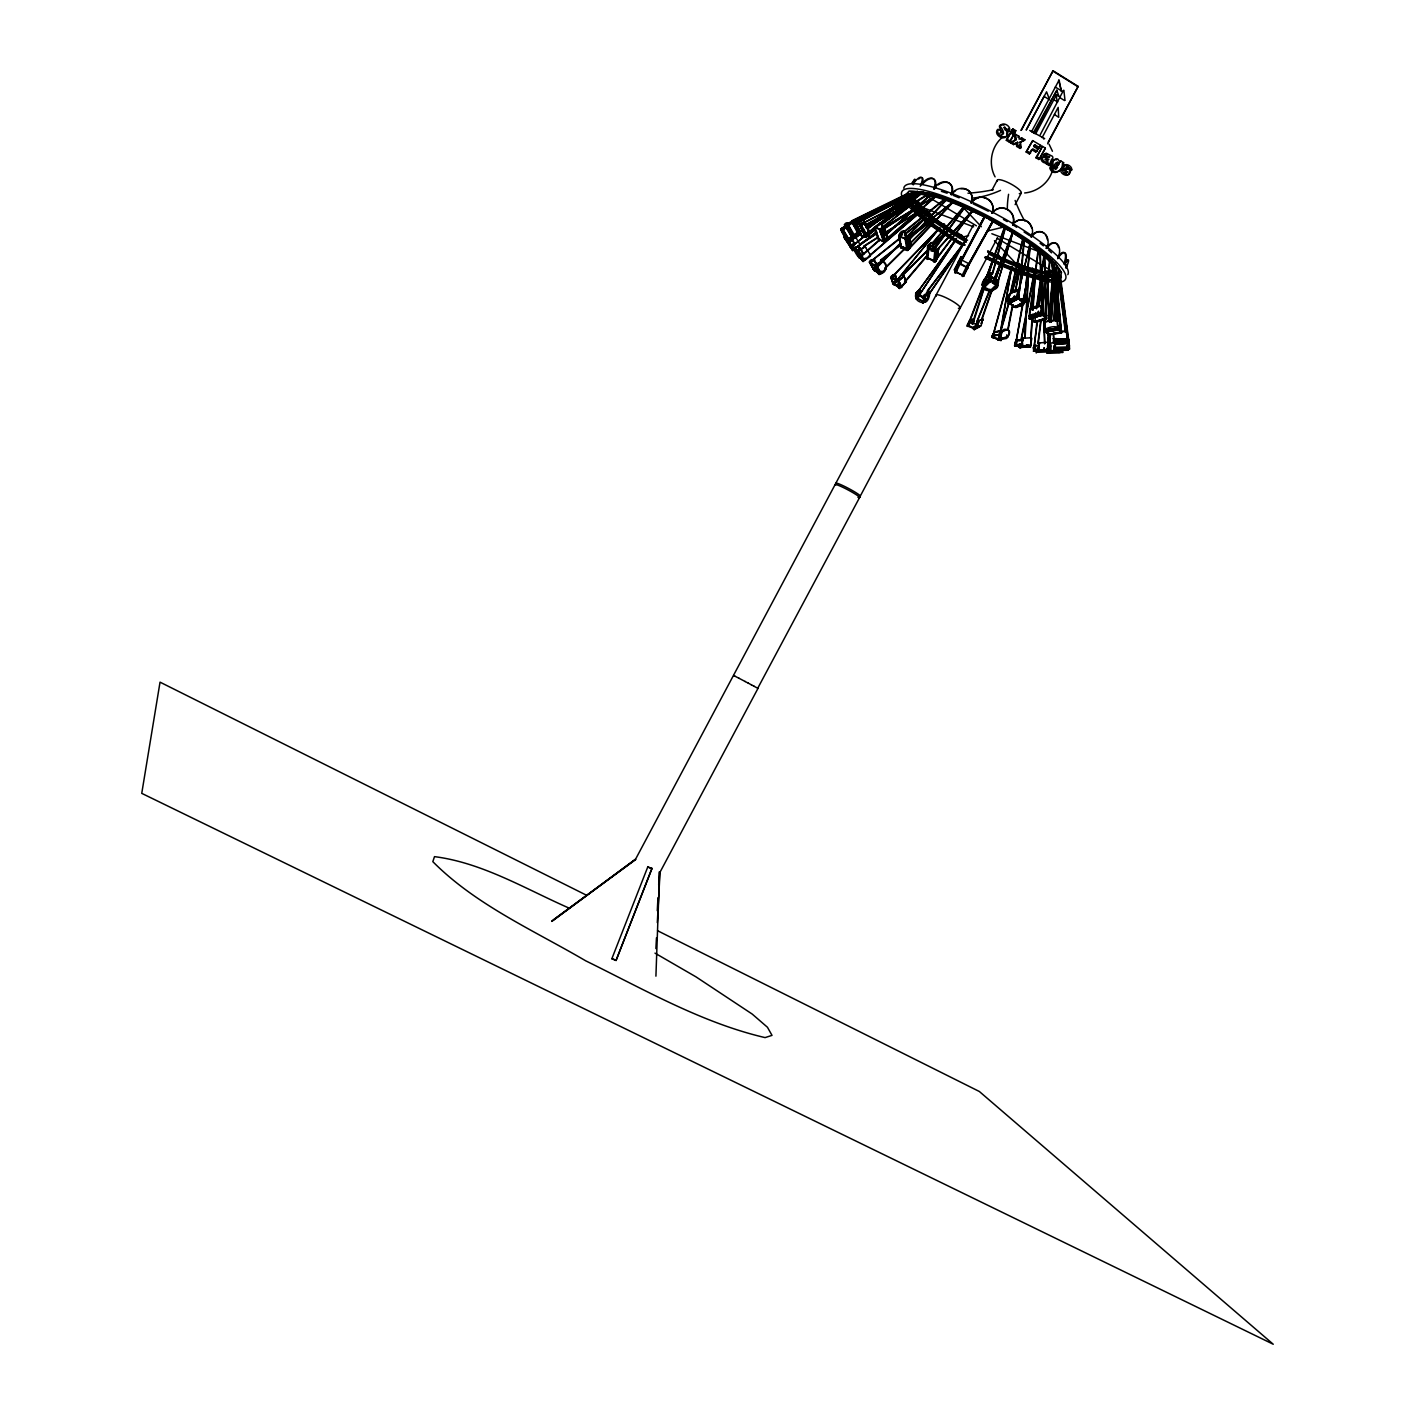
<?xml version="1.0" encoding="UTF-8"?>
<svg xmlns="http://www.w3.org/2000/svg" width="1415" height="1415" viewBox="0 0 1415 1415"><rect width="100%" height="100%" fill="white"/><g stroke="black" fill="none" stroke-linecap="round" stroke-linejoin="round"><path stroke-width="1.5" d="M1066.627 350.159L1066.91 346.392L1068.237 346.357L1068.325 350.195L1054.228 350.655L1054.387 345.738L1055.395 349.257M881.58 224.313L921.519 193.289L860.232 224.667L923.358 191.856M935.846 251.569L973.821 209.579M1045.207 331.446L1048.391 334.718L1047.171 352.14C1054.458 354.705 1048.763 334.647 1050.089 347.754M1062.771 350.425L1062.435 351.751M1069.404 345.897L1069.545 349.01L1054.635 349.328M1018.146 297.822C1023.876 280.559 1003.04 294.886 1008.789 302.863M1014.201 292.18L1018.535 290.11L1017.686 296.266L1007.657 300.864L1017.014 295.806L1017.792 289.597M1069.156 171.94C1070.394 178.308 1059.464 174.505 1060.861 169.694L1062.046 168.88L1067.299 172.276L1064.451 168.597A2.635 2.459 60.3 0 1 1063.832 166.475C1065.283 162.212 1072.393 166.174 1071.739 169.853L1068.042 167.023L1066.026 167.589L1070.536 170.667L1070.43 169.057M1046.375 163.91L1047.701 161.964L1046.375 163.91L1049.134 165.537L1050.301 164.706L1052.831 158.232A2.529 2.352 59.6 0 0 1052.318 156.234L1046.127 153.138L1043.35 155.049L1045.986 156.977C1051.628 154.394 1049.329 159.612 1043.775 156.375C1039.972 158.462 1044.588 163.167 1047.701 161.964M1067.335 340.237L1068.785 339.83L1068.75 348.161M936.783 253.161L935.633 261.457L936.836 252.171L928.258 247.802M1055.785 340.661L1054.44 341.298L1055.785 340.661L1055.944 341.705M655.923 976.173L659.602 871.64M1055.484 348.603L1055.537 347.17M1033.41 347.471L1033.834 351.238L1033.41 347.471C1036.275 348.373 1033.905 342.465 1034.347 347.453M1038.274 351.645L1033.781 350.849L1045.207 349.876M1034.383 351.115L1034.984 345.278L1034.949 351.221M1038.221 348.302C1033.375 362.293 1038.681 338.928 1038.079 351.981M1037.761 348.267L1037.531 351.663L1048.444 351.521M1048.144 349.965L1038.451 350.089L1039.636 342.642M1038.911 350.177L1039.035 343.155M1044.5 348.108L1044.429 349.876L1044.129 348.108M1049.859 347.489C1052.176 345.897 1048.197 341.21 1049.753 342.324M854.006 249.022L860.002 244.742M908.465 193.59L852.255 221.041L859.17 231.476M901.16 233.369L901.815 235.031L898.914 236.482L907.581 239.701L908.306 249.765M1053.821 320.48L1056.174 267.665M1054.263 320.515L1056.616 267.7M1054.847 341.227L1054.865 349.947L1054.635 345.596M1055.802 319.507L1057.695 276.067M1056.156 321.329L1058.084 277.322L1065.354 332.012M953.321 202.115L905.989 238.817L952.437 202.221M1062.63 350.425L1050.178 350.602L1050.355 343.81M1055.555 321.099L1057.73 273.519M1055.997 321.134L1058.155 273.555M1055.997 319.613L1058.279 271.167M935.669 196.314L880.289 229.655L935.209 196.066M905.918 238.18C908.006 231.317 902.275 227.673 898.985 234.872L900.736 247.2C915.876 257.583 902.752 240.055 907.793 237.207M1049.788 343.845L1050.425 335.196M657.268 910.694L657.975 897.729M658.683 884.764L659.39 871.817M655.888 948.598L656.472 937.791M657.303 922.651L660.009 872.878M1024.672 337.955L1028.21 274.386L1023.31 300.334L1023.346 301.678L1023.735 299.467L1025.291 299.379L1024.725 302.509L1013.901 307.32L1024.531 301.784L1024.177 303.464L1015.917 307.639L1008.4 303.005M1025.097 338.026L1028.617 272.741M1019.525 347.524L1030.544 346.87L1031.659 338.114L1030.527 337.707M1045.667 332.136L1045.225 328.156L1044.412 331.853L1044.748 322.532M1044.659 323.027L1045.066 330.632L1048.32 334.241M1055.519 348.302L1068.803 347.719L1067.777 348.851M1041.157 314.731L1029.696 318.145L1035.639 322.39L1045.968 319.348L1046.322 315.12L1046.587 318.853L1033.817 322.036L1046.251 318.233L1044.748 255.284M1040.414 312.467C1010.735 318.746 1049.488 318.092 1040.149 305.658M1041.033 306.737L1041.369 314.484M1040.927 312.874C1044.995 302.881 1035.709 305.41 1030.315 308.647M1042.112 311.335L1042.554 315.209C1044.854 312.308 1039.99 310.911 1042.59 311.707M1045.508 313.44L1045.048 317.844L1044.924 313.617L1046.799 315.492M1046.11 318.481L1044.818 318.499L1044.977 315.899L1046.322 315.12M1029.006 318.64L1045.261 314.501L1029.006 318.64L1029.908 308.965L1040.273 305.852M931.53 242.655L927.497 246.688L927.285 256.805M931.919 242.708L928.311 247.059L927.833 251.711M1029.642 319.153L1029.979 315.05L1029.837 316.359M1030.421 318.729L1029.979 315.05M1034.595 322.036L1029.749 317.367L1041.139 313.882L1046.056 318.658M1035.179 320.851L1036.523 321.913M1035.656 321.223L1035.585 322.213L1034.754 321.329M924.72 301.59C929.903 300.104 930.752 282.416 924.667 296.566L925.445 302.014C930.663 300.599 931.441 282.699 925.375 296.991L925.445 302.014M931.707 248.881C938.499 237.49 924.879 244.194 928.435 248.279M847.196 226.931L841.5 230.344L848.558 241.452L851.547 239.683L852.007 240.585L848.823 242.531C847.284 239.878 835.894 226.683 844.49 228.735M851.317 237.72L851.918 238.481L848.717 240.674L841.182 228.788L844.384 226.595L844.95 227.691M1049.205 321.683L1052.353 276.774M1048.48 334.771L1047.542 352.176L1058.155 352.034M1049.594 322.178L1052.459 279.356L1053.255 287.899M844.242 227.284L841.607 228.912L841.306 230.68L847.178 227.09M1030.633 338.468L1032.278 314.572M1032.579 310.239L1035.356 273.272L1033.003 310.256M1031.057 338.503L1032.702 314.608M1062.046 168.88C1063.974 179.387 1076.019 173.196 1067.228 166.775M842.013 230.309L842.456 228.452L849.46 241.258M1030.792 343.067L1031.199 338.132M1021.878 346.074L1023.116 338.256L1021.294 345.897L1031.146 345.348L1031.429 338.114M1044.889 323.487L1045.19 319.224M1045.508 314.944L1049.541 259.423M1045.95 315.014L1049.983 259.476M1049.382 343.792L1050.001 335.143M1050.938 322.16L1054.653 274.616L1051.363 322.213M842.827 229.265L844.614 228.522L840.828 229.938M844.543 228.257L844.384 226.595M1038.663 350.301C1038.893 353.396 1028.457 348.904 1037.867 350.283M1049.134 320.993L1054.069 263.809M1049.576 321.205L1054.051 264.623M848.735 238.215L848.346 241.788L849.283 241.24M848.965 238.764C862.354 229.106 840.988 245.909 850.274 237.437M1005.34 337.937L1006.472 337.531L999.379 338.999C980.577 336.452 1002.563 334.099 999.167 334.877L1000.281 330.456M999.804 335.125L999.308 333.268M848.823 242.531L840.846 229.725M850.503 237.808L851.901 238.64L850.663 237.915M1067.246 342.801L1068.856 343.155L1054.582 344.358L1068.944 343.491L1068.077 337.371C1066.22 337.124 1070.111 339.087 1068.396 341.351L1053.202 342.518M851.529 239.843L848.841 242.319M1019.242 290.942L1024.053 238.481M1019.702 290.959L1024.495 238.498M856.199 235.934L855.88 237.384L850.026 240.957L856.234 236.093M928.93 248.881L930.433 247.041L929.814 245.538L927.798 248.368L937.013 252.878M1049.134 165.537L1051.663 159.064M1038.274 343.332L1041.192 319.878M928.877 248.368L927.709 259.405L926.701 258.945L927.869 247.908L928.877 248.368L930.504 246.387M927.798 248.562L930.009 245.732M930.433 247.041L930.557 245.874M847.603 224.331L850.026 224.49L849.318 222.863M855.739 234.218L857.03 234.996L856.27 234.076M1030.58 244.424L1024.195 302.049L1030.208 243.645M938.216 249.783L936.394 249.447L934.767 251.428L933.635 261.828L934.643 262.288L936.588 259.918L937.137 256.893M934.643 262.288L935.704 251.817L938.039 248.598L938.729 249.429L937.155 251.357L934.661 252.418L935.793 252.737L934.873 261.174L933.741 260.855M936.394 249.447L936.288 250.437L936.995 249.181M938.039 249.305L937.349 257.565L937.721 249.518M937.579 257.282L938.446 249.5M1006.047 337.778C1008.807 337.654 1010.275 330.756 1007.922 329.801L1001.838 331.198L999.892 338.344L1007.675 337.141C1015.209 325.238 997.805 329.253 1000.582 338.627M1037.337 322.107L1033.711 350.513L1036.859 322.549M1037.584 316.093L1038.079 311.795M1038.805 305.357L1042.377 277.446M1038.079 315.545L1038.575 311.159M1039.07 306.79L1042.307 278.348L1043.509 315.386M1016.253 345.985L1014.59 345.826L1015.015 342.253L1016.324 342.377M1015.316 346.056L1015.015 342.253M1015.793 342.2L1016.041 340.113L1017.031 340.237L1016.182 344.871L1016.483 342.359L1015.545 342.43M1020.25 340.449L1016.041 340.113M1019.95 343.969L1021.099 344.093L1020.675 347.648L1019.331 347.471L1020.569 343.916L1019.684 344.499M1020.056 347.701L1020.48 344.128M1020.799 347.471L1030.155 345.914L1028.581 346.746M1042.112 277.252L1042.271 276.013M1037.885 343.279L1040.768 319.825M1042.077 309.16L1046.676 275.076L1042.236 311.353M900.877 233.563L901.956 234.572M916.761 297.504L919.927 294.09L916.142 298.335L918.795 295.912L917.097 299.361L916.195 298.83L916.177 293.489L918.105 290.694L918.671 291.685M1030.049 310.663L1038.168 249.518M1030.491 310.769L1038.61 249.606M866.652 236.075L860.515 224.525M1049.187 352.6L1048.869 348.886L1049.612 349.505M1035.639 312.91L1035.002 321.842M1036.275 308.558L1044.093 254.205M1036.7 308.735L1044.465 254.753M923.464 302.704C913.064 301.996 913.966 291.366 919.909 290.093L917.062 294.515L916.177 293.984L956.558 238.728M916.036 292.923L923.854 297.026L923.907 302.032L916.372 297.451L915.576 293.577M963.81 276.084L967.825 267.806L959.175 262.836M1030.81 345.419L1029.925 346.25M1006.26 129.119C1001.997 122.875 1006.949 131.171 1007.975 134.23A3.98 3.714 57.5 0 1 1006.118 136.671C1002.156 138.139 996.072 133.859 998.053 129.384L1001.272 131.029C1004.455 138.281 1004.279 129.862 1000.228 126.731C1001.395 120.664 1011.69 125.794 1009.443 130.764L1008.329 131.63L1005.145 130.003L1006.26 129.119L1009.443 130.764M860.232 244.848L855.615 237.101M1000.069 333.126L1011.813 266.657L1000.476 333.215M1022.957 302.456L1024.23 297.557L1023.788 303.022L1022.992 302.262L1014.891 307.391M1024.23 297.557L1023.894 299.396L1025.291 299.379M1024.725 302.509L1023.752 297.804M1015.227 306.047L1015.05 306.967L1010.31 303.889M1015.846 306.454L1014.767 307.037M1017.827 298.211L1019.012 294.744L1019.278 298.441L1007.834 303.606L1018.446 297.875L1019.012 294.744M1018.694 298.6L1018.375 295.081M1007.657 300.864L1009.302 294.143L1018.004 289.898M1008.329 301.324L1009.779 293.754M1008.471 303.27L1009.037 300.139L1009.16 301.554M1009.09 302.934L1013.299 305.498M1021.489 339.229L1034.506 272.812M1064.77 172.895L1066.291 172.86L1065.106 171.144M1022.55 304.137L1015.422 345.313L1022.921 304.508M1024.672 298.972L1023.416 299.839L1028.351 273.944M1044.995 323.204L1044.907 322.231M1007.586 330.332L1012.539 304.667M1013.352 300.387L1014.184 296.106M1015.015 291.826L1019.932 268.355L1015.846 289.774M1008.011 330.403L1012.945 304.738M1013.777 300.475L1014.608 296.195M1028.21 273.714L1028.581 272.653M1021.135 339.158L1034.153 272.724M1012.698 231.759L993.188 282.912M1055.502 349.523L1055.944 347.577L1054.14 346.817L1054.228 350.655M936.447 196.031L884.375 241.417L881.687 230.999M885.118 240.638L881.58 230.008L875.089 227.727M877.141 226.099L851.211 247.218L844.773 237.419M868.881 230.999L867.837 231.936M854.112 236.323L848.346 225.586M881.333 223.57L879.847 223.358L874.116 227.567L879.369 240.886L874.647 227.727L880.006 223.535M858.781 232.732L851.476 237.154L854.289 235.031L848.239 224.667L845.639 224.932L848.522 229.938M1013.494 230.893L997.062 284.645L1013.069 230.733M996.938 285.512L995.965 284.928L996.868 285.671L997.504 280.913L998.548 281.001L997.274 282.275M1048.214 352.618L1047.33 351.734L1048.71 349.876L1046.782 349.098L1046.835 352.83L1060.1 352.653M1060.012 329.2L1061.285 328.988L1060.012 329.2L1060.047 331.694L1060.206 327.077L1061.621 332.826L1048.055 335.09L1047.737 331.252M993.631 337.495L992.074 337.301L992.835 333.887L994.055 334.011M993.436 333.763C997.734 325.043 990.164 344.995 994.232 331.676M992.87 336.381L992.074 337.301M992.923 337.637L994.179 333.993L993.56 334.789M993.631 336.399L994.497 332.012M994.285 336.222L998.265 334.647M997.717 339.724L999.185 336.31L999.043 339.971L997.717 339.724L998.707 339.317M998.229 339.423L999.185 336.31M994.232 332.348L1000.37 330.915M999.804 336.558L998.565 340.06L1006.613 338.38L1006.843 334.789M999.662 335.726L999.927 330.526M1008.241 329.89C998.778 326.352 1003.43 337.92 998.937 339.264M1005.711 338.38L1004.862 338.043L1006.613 338.38M1009.656 296.089L1022.797 238.445M1010.593 294.09L1023.24 238.569M1068.307 342.518L1067.741 342.731M993.118 220.422L966.852 267.877M1061.073 331.764L1060.012 331.658L1061.232 332.136L1054.44 264.711M898.101 283.937L899.551 288.076L892.653 283.283L891.362 277.747M982.116 285.105L988.926 278.384C996.178 264.41 980.843 280.842 982.116 285.105L989.704 278.861C995.293 268.196 987.245 275.058 984.327 280.117C974.21 299.343 1014.184 287.846 989.846 279.763L982.806 287.157L991.508 291.773L997.663 285.635L989.616 280.435M1016.66 298.388L1017.739 293.666M1018.729 289.916L1030.262 243.203M1017.102 298.512L1030.12 243.345M968.302 326.211L969.611 320.692L967.152 326.14L968.621 326.14L967.329 324.548L971.362 322.496L976.474 324.53M1034.843 350.106L1034.489 348.249M934.448 261.351L935.916 261.067M993.631 219.466L966.763 267.435L994.038 219.679M972.883 210.304L935.757 259.458M973.662 320.798L972.777 323.115L974.334 318.906L973.432 318.729L971.769 323.752M1011.389 267.86L992.587 336.717C1017.562 346.781 977.995 334.028 998.176 335.037M1012.096 266.745L992.782 336.788M1008.329 131.63L1008.276 128.5M1000.617 331.871L1010.292 298.901M992.127 273.926L1005.304 226.789M992.569 274.086L1005.729 226.931M990.129 276.438L997.363 279.887M990.358 275.801L997.097 280.276M1000.299 331.8L1008.683 302.916M1011.69 292.587L1018.871 267.824M1012.096 292.71L1019.012 267.913M893.714 275.271C894.492 277.322 892.246 272.759 890.619 277.747M935.545 251.446L973.502 209.243M1015.652 344.694L1017.031 340.237M895.111 274.651L896.898 279.763L894.015 284.822L890.831 277.464L894.368 279.728M895.943 282.664L895.89 281.444M991.455 273.785L990.341 272.989M972.459 323.115L984.663 285.565L983.867 284.521L982.877 287.387L983.85 287.97M987.299 277.375L993.666 258.662L987.705 277.499M984.327 287.899L973.149 322.974M901.815 235.031L901.744 234.006M981.09 323.611L982.594 319.083M983.177 320.161C981.922 317.614 973.662 323.84 975.678 327.979L981.161 325.839L982.452 319.825M990.182 291.278L991.243 290.623M997.487 281.514L998.548 282.133L997.557 284.999L990.27 292.144L989.297 291.561L996.585 284.433L997.84 280.577M997.009 284.822L997.504 280.913M991.066 273.555L989.28 278.755L990.129 280.329M989.686 280.683L991.137 277.358L991.101 280.807L983.39 288.412L982.417 287.829L990.129 280.223L991.137 277.358M990.712 281.09L991.933 278.401M989.987 290.889L991.013 291.295M990.164 291.508L990.535 290.199M982.894 285.565L984.062 282.204M983.319 286.944L984.345 287.351M981.639 319.189L991.703 290.128M993.861 283.884L1001.944 261.032L994.267 284.026M982.028 319.33L992.11 290.27M866.581 236.393L862.46 235.881C870.49 242.46 863.38 221.66 855.934 224.631L858.94 221.96L855.562 223.835L862.018 237.242L865.06 235.704M967.152 326.14L969.611 320.692M968.072 326.582L968.302 322.921M971.203 322.532L971.91 323.345M972.989 320.498L973.432 318.729M972.246 323.504L974.086 319.029M974.121 321.258L972.689 324.177L974.051 320.604M978.473 326.352L979.64 326.812L974.263 329.642L973.343 329.2L974.298 326.511L975.731 326.246L974.581 329.465M973.732 328.846L974.298 326.511M974.263 329.642L975.731 326.246M974.97 329.111L967.63 325.892M976.421 328.333L979.198 321.346M979.092 326.953L978.101 326.706L979.781 326.087L975.041 328.581L968.019 325.291M981.532 323.593L982.859 319.083M985.901 278.755L1004.508 227.09M986.326 278.914L1004.933 227.267M1054.794 164.688C1055.519 160.373 1060.153 164.688 1056.634 166.422M967.842 268.461L966.657 267.594L967.86 265.436M1068.413 343.173L1067.317 340.856M959.458 262.323L961.935 257.017M993.631 283.071L1013.105 231.919M968.072 325.733L983.089 286.661M986.237 278.437L993.029 259.759L967.683 325.592L975.43 328.811L978.95 321.064M647.893 866.634L611.846 958.733L616.056 960.484L651.997 868.368L647.681 866.953L651.784 868.686M616.056 960.484L651.997 868.368M977.022 321.771L989.51 291.384M993.065 259.635L993.525 258.521M976.774 321.7L989.934 289.191M992.393 283.088L1001.449 260.731L992.799 283.248M1052.371 170.826C1048.78 183.03 1037.16 191.803 1024.655 192.971M877.229 225.763L877.406 226.878M908.359 249.677L953.374 201.832M968.674 323.292L968.019 324.919M980.79 325.68L979.268 326.281M868.103 231.724L868.757 230.132L863.327 219.997M870.119 255.425L864.459 259.971L858.781 250.88L864.194 246.829L865.785 247.36M926.878 256.628L927.391 258.008M957.973 265.33L955.16 270.336L954.347 269.911L961.121 256.593L957.654 263.951M955.16 270.336L961.528 256.805L958.645 261.917L959.423 263.367M963.986 275.766L954.877 271.786L958.822 263.455L967.152 267.736L969.116 264.216L966.587 266.745M954.665 272.547L959.14 263.119L960.166 263.668L955.691 273.095L954.665 272.547L956.399 269.398L957.177 270.371M961.121 262.04L960.608 260.502L959.989 264.074M956.911 270.919L957.141 269.787M966.905 265.79L968.585 265.065L966.71 268.514L965.684 267.966L967.825 264.658M968.355 263.827L969.116 264.216M912.516 184.41L914.744 179.174L911.808 183.189M913.294 184.852L915.505 179.599L912.569 183.632M872.471 260.006C873.391 262.624 871.534 257.07 869.376 262.023L874.452 270.831C878.627 268.762 874.558 267.47 878.149 266.25L877.459 265.507L873.391 269.558L879.016 273.891L876.858 269.929M960.148 259.228L967.595 263.031M1063.602 162.637C1064.204 170.737 1053.538 175.796 1050.938 167.165L1051.469 165.626L1055.484 169.305L1057.5 167.129C1052.353 168.739 1051.221 160.426 1055.678 158.94A3.325 3.095 59.9 0 1 1057.713 159.011L1060.295 162.141L1060.879 161.009L1063.602 162.637L1062.417 163.45C1063.001 171.551 1052.353 176.592 1049.753 167.996L1051.469 165.626M1039.99 158.639L1045.367 148.097L1042.43 146.364L1035.886 157.737L1038.822 159.47L1039.99 158.639L1037.036 156.906L1035.886 157.737M1047.648 160.602L1048.922 159.188L1045.773 158.763L1047.153 160.656L1044.924 159.453M1055.732 169.093L1057.5 167.129M1034.807 144.825L1033.87 146.665L1037.973 149.07L1036.877 151.21L1032.791 148.787L1029.43 153.952L1026.158 152.006L1032.685 140.616L1040.768 145.374L1038.451 148.487L1033.658 145.674L1034.807 144.825L1039.601 147.638M1026.158 152.006L1032.685 140.616M1029.43 153.952L1031.641 149.636L1035.727 152.042L1036.877 151.21M1035.727 152.042L1037.973 149.07M1038.451 148.487L1040.768 145.374M1037.036 156.906L1042.43 146.364M1038.822 159.47L1045.367 148.097M1006.33 140.35L1011.371 131.825L1014.325 133.558L1010.398 141.217L1009.284 142.084L1006.33 140.35L1012.875 128.924L1015.811 130.658L1014.785 132.656L1013.671 133.523L1010.735 131.79L1012.875 128.924M1009.284 142.084L1014.325 133.558M1013.671 133.523L1015.811 130.658M1034.772 132.869L1055.148 93.372M960.414 262.2L984.699 216.23M959.812 264.34L985.105 216.442M1044.801 272.105L1045.402 270.955L1054.423 271.132L1053.821 272.264L1044.801 272.105L1016.218 263.862L994.462 240.692M1056.103 269.787C1040.962 246.015 1012.91 233.369 989.244 219.042C965.278 208.164 940.533 192.935 913.365 194.12L909.774 197.799L911.384 203.654C925.18 221.854 945.521 233.617 964.782 245.202M1042.82 277.464L1052.141 277.287L1042.82 277.464L1029.855 274.51L1013.954 269.08L986.839 256.946M1055.272 263.385C1066.556 279.887 1060.313 271.256 1055.272 263.385C1042.094 249.889 1026.246 239.506 1010.345 229.548C978.685 213.028 945.662 191.149 908.819 191.396L905.052 195.305C914.479 219.82 942.585 231.37 963.12 245.449M1046.605 280.064L1056.527 279.922L1061.427 277.181L1056.333 280.311C1030.969 280.082 1007.604 267.736 985.105 257.247M987.546 250.968L998.583 256.416L999.167 255.301M996.142 261.527L1030.067 274.139L1043.014 277.075M996.956 263.084L1033.003 276.526L1044.836 279.233M1050.638 262.093L1026.176 241.258M1016.218 263.862L1016.801 262.748M1055.059 263.774L1029.023 241.611M1031.96 269.221L1032.561 268.089M913.365 194.12C931.583 193.289 951.8 202.345 969.24 209.703L969.434 209.314M957.831 242.478L925.198 219.749L906.803 201.549M959.317 242.124L928.647 220.705L911.384 203.654M962.748 236.11L962.147 237.225L967.559 240.267M1020.958 130.375L1053.061 70.75L1078.142 86.386L1047.631 143.817M1021.382 130.233L1053.061 70.75M635.317 859.666L973.325 225.144M991.986 190.105L997.168 180.377M1031.641 131.507L1059.145 80.001L1061.126 91.161M908.819 191.396C936.217 190.954 964.376 206.325 989.439 218.299L989.651 217.91M969.24 209.703L989.244 219.042M1035.851 133.523L1056.138 95.389L1057.288 102.004M1040.22 134.761L1063.426 90.454M1042.112 137.662L1058.19 107.381L1058.721 117.339L1054.44 114.474M757.962 688.433L659.549 873.073M859.542 497.461L997.54 237.755M1015.121 204.627L1021.347 192.935M1048.232 142.048L1078.142 86.386M757.697 688.327L860.338 496.117M1025.981 241.664L1008.647 229.955M1013.211 223.658L1012.592 224.861A11.868 11.568 62.2 0 0 1007.427 209.562A11.868 11.568 62.2 0 0 992.127 213.329A11.851 11.462 -16.3 0 0 983.973 197.711M1028.829 242L1010.345 229.548M921.696 205.812L921.094 206.944L931.618 216.371L962.147 237.225L968.585 235.651M931.618 216.371L932.22 215.239L926.206 209.862M945.609 226.683L946.211 225.551M957.248 264.747L954.347 269.911M962.854 257.689L985.318 215.894M962.448 257.495L984.911 215.699M1054.582 94.469L1056.881 90.224L1058.809 96.22L1054.918 93.797L1058.809 96.22M955.461 271.698L954.701 270.247L957.495 265.259M1033.498 132.426L1056.881 90.224M967.259 268.089L993.525 220.599M962.678 275.89L964.287 275.43M963.703 274.935L962.854 275.43M967.312 264.959L961.846 275.996L962.872 276.526L968.479 265.012M962.235 275.164L963.35 275.554M961.864 257.123L959.105 262.005L958.291 261.58M958.698 264.092L959.635 264.782L957.849 263.561M960.608 260.502L958.875 263.685L959.901 264.216M960.166 263.668L961.386 261.492M956.204 271.998L955.267 271.291M1044.288 254.965L1046.587 318.853M1044.977 322.549C1046.198 319.861 1059.11 320.727 1056.439 319.825L1058.668 272.317L1067.034 334.258M1038.875 342.961L1049.028 342.112M859.931 245.166L852.697 250.614L855.792 248.562L855.173 247.625L852.201 249.482M1056.457 339.299L1065.035 338.875M1068.803 346.905L1054.193 347.382L1054.476 345.596L1055.555 350.619M916.319 298.158L924.596 302.209L929.054 295.859L929.107 291.26L924.932 296.902L923.27 297.132M1055.272 345.702L1055.254 346.781M1054.865 349.593L1055.944 347.577M1054.476 345.596L1054.706 350.354L1055.891 350.513M892.724 282.646L901.125 287.546L906.06 281.656L903.814 275.748L898.79 280.718L901.054 287.121L906.378 281.85L903.814 275.907L905.742 281.444L901.054 287.121M1066.521 347.223L1066.945 349.151L1066.963 347.206M1066.875 347.347L1067.14 346.392M915.806 293.241L916.991 298.494L955.903 239.772M1068.237 346.357L1066.981 346.958M1066.998 350.018L1068.785 348.868L1069.492 345.101M1069.545 349.01L1054.564 349.47M955.673 239.453L956.363 238.463L916.743 293.365M927.32 290.871L964.924 242.018L927.55 296.071M927.745 296.248L962.501 245.715M919.909 290.093L918.105 291.101L919.255 289.456M916.195 298.83L919.927 294.09M922.297 296.92C921.819 300.033 927.25 289.509 923.181 297.787M922.297 297.592L925.109 294.974M923.181 297.451L924.826 294.462M922.332 301.943L923.234 303.128L925.18 299.998L922.35 302.615M925.18 299.998L923.234 302.792L922.35 302.279M866.086 236.765L862.389 235.633M856.959 247.024L856.093 246.705M894.015 284.822L892.989 283.654L896.579 279.569M893.661 282.894L894.722 281.426M932.68 251.109L964.782 206.767M933.069 251.357L965.171 207.015M611.846 958.733L616.268 960.201M861.594 255.514C860.479 267.966 844.826 230.38 859.719 258.273M936.129 259.723L973.219 210.393M927.656 291.119L964.552 242.071M911.331 245.591L907.652 248.509L910.676 245.343L910.163 248.315L906.874 250.119L905.087 238.551L907.723 236.464L908.536 237.632L907.086 236.73M916.955 293.347L917.681 291.968L917.398 293.542M936.164 260.661L934.554 261.704L927.232 257.548M935.457 251.905L938.039 248.598M938.782 248.952L936.889 249.995M937.19 257.106L936.677 259.104M936.288 259.14L937.862 257.229M934.395 261.633L935.315 260.608M938.976 228.77L894.032 283.973L939.825 227.656L891.786 277.535M926.772 258.308L927.78 258.768M927.851 258.114L926.843 257.654L934.625 261.351M904.521 281.939L928.116 254.152M932.273 249.252L947.732 231.37L931.212 251.162M904.839 282.222L927.055 256.062M885.312 268.638L885.79 267.364M985.583 278.932L983.885 280.046M932.503 242.849L964.535 205.829M932.839 243.168L964.853 206.166M883.933 240.851L885.932 238.887M858.693 256.929L863.132 253.108L863.751 253.886C854.872 259.812 858.817 252.489 863.592 260.325L854.607 248.12L862.726 261.209L865.98 259.316L865.255 258.397L862.389 260.36M863.751 253.886L859.559 256.274M894.687 273.891L891.061 278.101L891.839 278.631C896.243 272.9 894.687 272.971 896.703 279.639M895.253 274.28C887.559 276.155 892.6 284.804 900.188 287.528L897.924 281.107L891.768 277.057M893.219 284.309C894.174 281.037 902.841 275.324 897.287 281.656M893.59 284.15L899.462 279.233M898.79 280.718L904.043 276.155L897.924 281.408M898.755 287.546L901.726 285.635L899.409 288.218M1061.073 332.012L1048.922 334.258L1060.348 332.826M907.793 240.762L946.37 199.285M908.112 241.081L946.688 199.621M884.092 234.978L884.552 233.21M865.379 236.217L867.537 234.306L865.874 236.853M849.99 246.599C862.46 238.392 845.852 245.697 853.192 249.358L844.684 236.482L844.313 237.525M862.23 260.484L863.062 261.527L869.96 256.433L870.119 254.523M907.687 249.659L953.073 202.009M939.702 227.797L891.485 277.358M1043.35 155.049L1046.905 154.235M900.241 243.309L874.24 269.699L879.175 273.484L880.784 273.148M904.822 238.657L924.702 218.476M874.541 270.017L900.718 243.433M905.335 238.746L925.198 218.317M857.278 232.697L854.129 235.191M902.186 275.359L926.825 250.88M931.459 246.281L947.06 231.087L931.76 246.599M902.487 275.677L927.126 251.18M1002.634 137.096C991.137 146.382 988.024 164.016 995.099 176.875M904.875 248.297L884.8 268.231M907.97 245.237L932.768 220.74M885.047 268.479L905.176 248.598M908.288 245.538L932.927 220.952M882.04 260.802L876.345 265.171C878.485 282.239 893.59 266.25 882.005 260.625M991.473 278.861L991.844 277.782M994.763 284.185L997.416 282.027M995.258 284.079L998.548 281.001M996.708 283.23L997.646 283.442M849.937 246.139L855.191 243.734L854.695 242.973M850.893 247.961L853.935 245.803L853.192 244.707M1050.408 343.067L1055.572 342.589M856.641 224.578L859.329 222.739M906.714 249.04L909.332 246.971L910.163 248.315M911.419 246.139L910.411 245.768L910.022 247.413M906.874 250.119L909.509 248.05M907.652 249.889L908.465 249.429M909.933 236.358L908.076 238.657L909.933 236.358L906.007 238.905L907.776 250.473M901.196 246.652L901.514 247.696M899.232 235.987L904.362 231.105L898.79 235.757L900.718 248.05L903.601 246.599M901.691 234.306L899.569 236.747M907.422 238.41L907.723 236.464M874.081 270.141L869.553 262.518L899.321 239.064M873.904 258.874L869.783 262.801L874.594 259.635C862.743 261.297 879.423 264.57 879.635 273.325L872.878 268.762M874.116 265.542L876.982 263.349L874.771 266.038M874.328 265.649L876.964 263.278L873.869 265.295M879.971 262.766L876.345 265.171M873.869 269.929L876.504 267.523L876.663 268.85M873.798 270.336L876.451 267.948M878.291 273.325C878.856 270.035 882.96 272.653 880.961 271.22M881.492 271.857L879.069 274.492C887.435 272.812 888.178 263.013 880.997 260.961M878.786 273.962L881.421 271.574M880.519 272.954L885.702 269.151M930.699 194.474L884.994 235.226M885.224 235.562L930.982 194.81M879.493 239.736L859.613 257.159L863.15 260.466L864.653 260.148M884.463 235.368L914.249 209.243M859.913 257.477L879.423 240.355M884.304 236.075L916.124 208.111M892.918 276.296L891.698 277.57M893.431 276.473L892.211 277.34M885.896 239.542L935.527 196.278M921.43 211.189L869.376 255.62M869.641 255.92L921.324 211.047M904.61 231.193L945.609 198.188M904.893 231.565L945.874 198.542M879.14 238.622C890.212 250.225 882.889 224.773 874.541 228.222L850.928 246.882L852.785 249.518L854.112 249.146M898.861 238.87L870.101 261.899L874.187 269.911L870.579 263.155M905.635 233.457L925.923 217.22M904.433 234.978L924.879 218.618M998.053 129.384L996.938 130.268C994.975 134.743 1001.059 139.006 1005.021 137.538A3.98 3.714 57.4 0 0 1006.861 135.115L1006.702 133.222M1030.438 308.948L1029.395 317.013L1034.825 321.63M1001.272 131.029L999.981 133.311M918.866 192.564L868.81 231.954M869.075 232.29L919.131 192.918M877.972 225.569L908.377 201.584L865.166 225.551M882.093 222.863L909.544 201.213M923.659 191.98L881.616 224.861M859.719 245.396L876.734 232.095M1058.473 326.016L1059.269 329.854L1044.712 332.154M876.451 231.759L859.436 245.007M881.545 227.78L913.878 202.628M881.828 228.116L914.019 202.84M864.512 234.236L868.209 231.848L864.724 234.271M874.629 229.708L866.157 236.818L874.771 230.167M880.466 260.183L901.001 244.211M909.562 237.561L931.884 220.298L908.112 239.241M880.714 260.519L901.267 244.547M1015.545 134.284L1014.413 135.15L1015.192 140.35L1010.345 142.703L1013.547 144.578L1017.597 142.243L1017.756 145.55L1016.624 146.399L1020.056 148.416L1021.188 147.567L1020.427 141.907L1024.902 139.802L1021.665 137.892L1019.154 139.201L1019.03 136.335L1015.545 134.284L1016.324 139.484L1015.192 140.35M961.475 234.961A11.161 10.206 -89.8 0 1 960.661 237.596L942.744 226.382L960.661 237.596A11.09 10.825 61.6 0 1 962.377 235.509M1010.345 142.703L1016.324 139.484M1017.898 137.202L1019.03 136.335M1021.665 137.892L1020.533 138.758L1023.77 140.669L1024.902 139.802M1013.547 144.578L1017.597 142.243M1014.926 345.012L1020.887 346.64M1014.891 345.419L1018.782 346.392M858.64 245.679L854.625 248.386L857.012 247.13M863.221 253.48L858.481 246.033L863.433 253.568M856.163 250.791L859.524 249.022L857.012 251.817M856.924 251.994L857.915 251.233M864.229 247.077L857.472 251.375M857.561 252.294L856.553 251.392M864.547 247.183L858.781 250.88M858.976 257.07L860.125 257.052M859.259 257.831L862.513 255.938M1020.427 141.907L1019.295 142.774L1023.77 140.669M848.363 238.445L849.177 239.949L854.112 235.792M866.192 226.807L907.652 196.031L853.652 223.075M849.177 240.002L861.47 230.875M866.723 226.966L908.819 195.624M865.962 227.444L911.649 193.625M866.228 227.797L913.665 192.688M860.992 233.298L855.615 237.596M867.926 228.186L911.366 196.473L868.191 228.54M856.075 237.472L861.275 233.652M861.01 230.84L854.465 235.987M854.129 236.199L861.169 231.282M913.223 192.705L866.369 227.444L912.799 202.186L866.157 227.09L912.038 193.218L847.249 224.472L914.037 191.75M884.923 240.426L885.401 238.728L887.612 237.083L888.355 237.826L884.074 228.222L887.576 237.242M883.385 240.692L888.16 237.242M879.334 229.425L882.819 227.62L879.334 229.425L883.579 241.788L885.878 240.09L885.401 238.728L888.355 237.826M883.579 241.788L887.063 239.984L886.745 239.011M551.673 921.094L635.476 859.276L551.885 921.413M553.495 919.909L635.689 859.577M884.782 227.408L879.723 230.592L884.092 240.727L879.882 230.468M884.976 227.992L880.731 230.061L882.023 228.912M880.696 223.428L874.452 228.186L878.538 239.772M1045.986 156.977L1049.824 156.817M841.182 228.788L844.366 226.754M858.463 232.785L852.255 223.11M1059.694 161.841L1060.879 161.009M1052.955 168.438L1054.14 167.624M1053.008 169.181L1054.193 168.35M1067.564 168.562L1068.75 167.748M1067.635 169.305L1068.838 168.491M1066.362 172.542L1067.547 171.728M1066.291 172.86L1067.494 172.046M1070.536 170.667L1071.739 169.853M1060.808 331.234L1066.344 331.552M1060.879 332.171L1053.998 264.782M844.596 237.932C845.126 234.412 853.174 248.067 854.2 249.288M849.761 245.856L850.893 245.998M850.15 246.847L855.191 243.734M850.645 247.625L853.935 245.803M847.444 222.792C848.646 224.543 846.435 220.97 844.295 224.702L852.201 237.844L857.03 234.996M859.436 244.477L875.832 233.829M883.119 229.106L916.036 208.093M859.666 244.83L876.062 234.183M883.367 229.46L914.338 209.332M864.087 247.165L864.83 246.882M862.018 237.242L865.025 235.314M870.26 233.333L867.147 234.271L867.943 235.721L865.432 237.331L859.329 224.684L865.131 222.668L863.345 223.8M864.866 236.146L868.014 234.236L868.969 235.456L868.492 234.483M865.432 237.331L868.969 235.456M859.329 224.684L862.867 222.809M860.09 225.02L862.496 223.411M860.603 225.816L861.01 224.667M861.31 225.356L863.062 223.959L862.496 222.756M862.779 224.419L865.414 223.252L860.939 225.321M855.562 223.835L863.486 220.033M862.708 220.103L856.606 224.313M863.539 246.245L878.149 236.977M883.614 233.493L920.175 210.375L883.844 233.864M863.769 246.617L878.361 237.349M870.561 262.093L874.594 259.635M872.312 261.297L870.809 261.97M1024.177 303.464L1017.756 297.964M879.971 223.305L929.602 193.165M880.944 223.623L929.832 193.554M844.967 227.532L846.842 226.382L841.89 229.902M856.836 235.049L855.226 233.917L857.791 232.378M854.129 234.731L854.218 236.34M852.927 235.827L856.146 233.882M855.138 235.792L852.201 237.844M852.308 220.988L844.737 225.48L849.566 223.163M849.035 222.916L850.309 223.747L847.072 225.692L852.785 236.252M848.717 225.356L847.019 224.737M849.831 224.56L852.591 222.951L850.185 223.552L849.619 222.58M992.021 291.012L983.054 286.467M923.96 300.263L925.18 300.334M908.076 238.657L906.166 239.984L907.758 249.27M1051.929 277.676L1056.492 275.076L1056.227 271.556M865.025 225.127L908.412 201.125M1008.524 302.279L1017.88 297.221L1024.478 301.731M1009.337 303.641L1019.065 298.3M881.775 260.855L875.124 265.737M1020.109 300.104L1023.859 298.087L1020.392 300.688M1020.056 300.458L1024.831 297.964M1024.248 303.093C1023.151 307.373 1012.291 306.577 1016.624 307.161M862.991 219.785L917.539 191.184M863.203 220.174L917.751 191.573M975.342 328.156L978.72 326.387L975.678 327.979M978.579 320.887L982.93 319.136M851.989 221.076L853.28 221.253M968.974 323.239L969.027 323.876M969.7 320.94L973.874 319.153M974.334 318.906L969.558 321.329L973.379 319.365M1023.169 338.415L1020.657 346.993M1045.42 321.736L1056.757 320.161M841.89 228.469L847.691 225.569M853.493 222.668L909.633 194.58M842.049 228.788L845.94 226.948M854.536 222.756L905.901 197.251M854.731 223.163L906.078 197.658M852.06 220.634L908.271 193.201M854.961 248.704L856.04 247.307M863.062 223.959L861.841 223.057M1068.272 342.713L1059.074 272.051M885.878 240.09L887.063 239.984M859.913 249.624L858.587 248.952M865.255 258.397L864.653 258.644M1058.579 80.231L1061.568 90.984M1053.521 99.669L1057.73 101.845M1059.676 97.511L1064.558 100.553M1038.415 306.684L1029.413 310.044M1068.007 342.66L1067.618 338.521M1029.678 130.428L1044.624 138.582L1043.545 138.953M852.591 222.951L857.384 232.661M1029.483 319.012L1044.995 314.289M1045.968 313.812L1044.924 313.617M1044.977 315.899L1046.127 315.545M1035.019 321.453L1044.818 318.499M1035.603 322.001L1045.455 319.012M987.865 230.91L1004.615 226.807M1039.707 305.711L1040.662 305.994M999.892 338.344L1007.675 337.141M994.338 331.941L1000.9 330.703M996.142 331.959L1000.281 331.322M999.839 332.454L1001.148 333.233M1056.315 167.943C1051.186 169.552 1050.054 161.257 1054.511 159.771A3.325 3.095 59.9 0 1 1056.545 159.842M1046.534 162.796C1043.421 163.999 1038.822 159.294 1042.607 157.207L1044.907 157.49M1058.42 329.996L1058.827 325.875L1059.269 329.854M1057.978 326.016L1059.128 326.193M1059.234 326.883L1058.279 326.334M1057.341 320.551L1057.783 327.466C1028.334 336.116 1056.846 321.24 1058.119 329.058M1053.697 328.651L1048.763 329.005L1048.78 331.075M1049.47 329.182L1055.572 328.563M1044.412 331.853L1058.862 329.43M1058.42 329.783L1045.667 331.924L1045.65 329.182M1047.648 334.683L1061.215 332.401L1061.197 329.447M1049.895 334.966L1048.727 334.877M1048.692 321.329L1047.914 275.677L1049.134 321.311M1042.448 276.19L1043.934 315.386M1052.212 276.951L1055.165 302.651M881.651 260.608L882.624 261.067M1062.895 348.656L1062.417 348.691M1046.782 349.098L1047.825 349.098L1048.037 346.887L1048.338 352.795L1048.657 346.87L1048.833 352.636M1049.7 348.886L1050.018 352.583L1046.835 352.83M1061.232 331.711L1065.69 331.358M1068.396 341.351L1053.238 342.607L1053.821 338.556M1058.137 351.61L1062.524 352.194L1049.665 352.406M1053.927 338.786L1052.937 338.627M1060.525 338.946L1056.262 339.299M1067.37 338.362L1068.254 338.291M1053.98 342.218L1053.414 333.233L1053.697 339.883L1067.069 338.769L1067.37 340.555M1053.998 341.652L1053.751 339.989L1067.193 339.016M1067.281 340.007L1053.91 341.103L1055.077 343.845M1055.82 341.475L1056.262 338.698M1067.335 340.909L1053.945 341.97L1055.767 344.535L1062.966 343.155M1062.117 352.459L1062.506 351.327L1050.036 351.486M1062.948 352.441L1048.073 352.583M1021.294 345.897L1031.146 345.348M1019.331 347.471L1020.569 347.365M1024.566 347.046L1029.819 346.64M1015.669 343.084L1015.846 342.978M1022.78 343.916L1015.316 344.836M1019.012 344.623L1022.727 344.34M1014.59 345.826L1015.51 345.738M1023.116 338.256L1030.827 337.796M1016.589 340.325L1022.444 339.989M1016.837 340.838L1020.551 340.555M1034.347 349.93L1038.186 350.92L1034.949 351.008L1047.436 350.69M1054.069 346.94L1055.165 346.905M1055.502 349.081L1068.785 348.621M1034.17 350.796L1037.849 350.708M1055.643 350.23L1067.105 349.841M1054.334 350.495L1068.431 350.018M1058.827 352.459L1058.844 351.574M1033.268 351.132L1038.787 351.132M1036.77 351.893L1049.488 351.61M1034.843 345.366L1038.61 345.437M1038.592 345.861L1035.267 345.985M1033.834 347.542L1035.073 348.161L1033.958 348.178M1038.451 350.089L1047.701 349.876M1047.029 349.081L1048.391 349.682M1048.869 348.886L1049.965 348.851M1056.156 351.628L1048.037 351.734L1048.091 352.813M960.661 237.596L960.325 237.596A11.161 10.206 -89.8 0 0 961.139 234.961M907.669 249.411L908.713 249.075L907.369 240.249M1049.505 272.228A11.285 6.633 -53.4 0 1 1048.568 274.705L1056.28 274.864M1056.97 275.306L1048.568 274.705A11.373 4.227 -57.3 0 1 1050.072 272.317M963.686 275.801L955.178 271.45M880.236 229.495L881.085 229.531M864.194 220.687L869.871 233.298M865.149 223.358L869.712 232.856M864.795 223.588L869.146 233.05M1044.465 349.894L1043.722 348.037M943.964 223.747A11.214 8.985 -78.2 0 1 943.08 226.382L927.674 215.31L943.08 226.382A11.161 10.206 -89.8 0 1 944.76 224.295M1047.188 245.485A11.851 9.197 -77.5 0 1 1046.233 248.262L1046.782 248.368A11.851 9.197 -77.5 0 0 1044.235 233.157A11.851 9.197 -77.5 0 0 1031.623 236.906L1031.075 236.8A11.886 10.754 -88.9 0 0 1031.942 234.006M1048.886 342.094L1050.125 342.784M1035.745 269.115A11.214 8.578 -48 0 1 1034.896 271.627L1048.568 274.705M846.17 239.33L845.356 239.365M1004.031 125.157C992.552 122.91 1006.985 135.362 1001.095 134.796M884.693 228.063L887.258 237.49M882.748 229.619L881.633 227.744M884.251 233.139L884.269 235.173L881.227 223.694M886.073 239.276L886.533 239.825M878.839 239.347L879.104 240.108M878.45 239.754L884.463 241.116M1026.636 344.782L1030.155 345.914M1029.236 346.48L1030.544 346.87M1020.586 347.153L1014.909 345.525M941.417 191.343L947.148 193.201M907.793 249.588L900.488 246.617L908.059 249.341M928.169 215.416L916.319 205.175L928.169 215.416A11.285 7.181 -71.9 0 0 929.177 212.798M955.868 239.719L916.991 298.494M1036.487 269.328A11.285 6.633 -53.4 0 0 1034.896 271.627L1018.146 265.914L987.652 252.206M973.644 226.842L921.094 206.944L914.798 199.055L913.223 193.236M991.844 233.74L1040.432 252.135M904.928 231.671L904.132 231.14L905.565 238.038M909.367 236.836L911.048 245.662M909.438 237.225L910.411 245.768M898.79 235.757L901.62 248.403M898.932 236.323L906.767 238.693M1009.037 331.128L1008.382 330.155M992.835 333.887L994.232 334.701M953.144 195.341L959.087 197.799M918.07 202.787A11.373 4.864 -67.6 0 1 916.955 205.387L909.491 196.65L916.955 205.387A11.285 7.181 -71.9 0 1 918.512 203.247M998.583 256.416L1018.729 264.8A87.447 18.395 28.2 0 0 1057.27 273.962M1018.924 263.367A11.143 9.976 -38.7 0 1 1018.146 265.914L999.397 257.99M1003.713 127.456L1005.269 129.278M930.946 242.513L932.326 243.026M937.19 251.021L935.952 250.933L937.155 251.357M934.767 251.428L935.669 251.782M929.124 258.432L932.945 260.201M859.347 222.067L858.976 223.075M1056.74 319.896L1057.713 321.205M569.538 908.306C525.673 889.08 482.603 862.779 434.493 856.641L432.831 861.664C475.847 904.999 533.561 930.239 585.668 960.803C643.896 989.368 701.433 1022.727 765.073 1037.602L772.024 1035.373L767.443 1027.255L752.214 1014.077L695.985 976.863L654.986 953.126M865.078 246.776L870.561 255.142M973.06 203.76L988.271 211.206M987.051 256.575L996.337 261.156M985.3 256.876L997.15 262.712M733.66 675.539L734.863 676.14M586.482 895.217L160.037 682.154L141.748 793.355L1273.252 1344.25L979.357 1091.496L657.551 930.716M734.721 676.069L739.125 678.333M1067.777 166.386L1064.717 165.378L1062.63 167.306A2.635 2.459 60.3 0 0 1063.249 169.411M738.984 678.263L745.21 681.535M960.873 256.982L961.829 257.318M967.86 266.48L967.719 266.745M965.773 267.824L966.799 268.355M954.93 271.998L955.956 272.547M745.068 681.464L748.429 683.25M748.287 683.162L751.471 684.86M751.33 684.789L754.107 686.293M753.965 686.204L757.556 688.185M1066.079 331.216L1066.91 332.543L1058.102 268.16M966.41 240.815L960.52 237.702A11.09 10.825 61.6 0 1 962.235 235.615M959.512 241.753L964.995 244.83M958.043 242.107L961.563 244.088M1003.465 219.484L1007.179 221.571M989.439 218.299L1010.133 229.955M989.05 219.431L1008.435 230.362M1007.445 139.484L1010.398 141.217M1011.477 141.854L1014.661 143.729M1017.756 145.55L1021.188 147.567M1027.308 151.175L1030.58 153.103M1047.542 163.096L1050.301 164.706M919.927 294.338L919.29 289.951L919.662 294.161M916.301 293.825L923.305 297.946M1011.76 129.809L1014.696 131.542M1011.849 130.923L1014.785 132.656M1010.257 132.709L1013.193 134.443M990.129 280.223L991.101 280.807M996.585 284.433L997.557 284.999M922.226 193.307L976.421 225.816M997.115 238.233L1053.821 272.264M1031.411 131.489L1034.878 133.629M1055.289 87.076L1061.692 90.931M1052.619 70.927L1077.699 86.563M957.23 232.591L960.909 234.925M1012.963 224.844L1016.66 227.231M1024.053 232.007L1029.607 235.597M891.185 277.959L891.981 278.472L895.377 274.598M896.102 282.098L895.341 281.178M899.392 287.634L898.472 287.263L898.985 288.271M893.909 275.801L893.13 274.881M1023.31 300.334L1023.982 301.961M1044.518 154.2L1047.153 156.145M1040.06 243.274L1043.421 245.821M874.169 268.85L877.459 265.507M872.825 260.643L872.011 259.635M869.376 262.023L873.197 264.835M874.47 269.982L873.197 268.479M1042.678 315.103L1046.18 317.95M1055.519 166.298L1054.794 165.36M1065.672 168.473L1066.786 169.482M1018.552 266.285L1018.146 265.914A11.214 8.578 -48 0 1 1019.808 263.703M859.436 257.583L862.902 260.838L860.638 257.194M854.908 249.553L857.225 251.746M1048.462 249.942L1051.54 252.843M1066.362 331.411L1067.352 341.121M859.719 257.265L855.244 250.42M1044.376 328.315L1044.801 329.324M1048.922 334.471L1049.028 333.533L1049.028 334.577M1059.941 332.419L1060.33 331.994M1060.525 329.465L1060.206 327.077M1061.621 332.826L1057.942 328.475L1045.207 330.615L1048.32 334.647M962.359 206.502L981.373 226.754M859.418 248.916L856.623 251.216L863.062 261.527M917.928 201.072L920.44 204.238M854.607 247.873L855.792 248.562M1066.486 331.517L1066.91 332.543M1054.122 266.321L1056.298 269.398M843.994 236.995L845.799 239.63M843.747 237.03L852.697 250.614M855.173 247.625L852.255 249.924L850.132 246.422M854.554 243.15L852.396 239.878M854.182 243.398L852.042 240.125M842.243 229.601L848.204 239.223M852.803 245.219L853.475 246.245M844.366 237.578L852.467 249.854M848.894 230.875L851.158 234.536M843.835 227.143L844.614 228.682M842.35 228.54L848.859 239.011M841.182 228.558L848.735 240.444M858.481 246.033L863.044 253.303M845.197 225.286L851.936 236.959M846.665 224.437L853.864 236.924L846.382 224.507M850.45 233.263L852.361 236.606M874.063 259.493L877.671 265.914M877.901 267.506L881.032 273.36M876.699 270.07L879.069 274.492M876.203 269.434L878.591 274.121M869.871 262.253L874.452 270.831M1049.116 144.242L1052.442 151.263M1055.908 344.022L1056.014 343.474M1055.572 340.679L1055.484 338.539M1054.458 340.785L1054.723 344.659M861.576 226.046L866.21 235.686M859.86 224.737L865.945 237.402M860.072 225.746L865.043 236.04M857.702 226.029L859.613 229.973M856.075 223.906L862.549 237.313L855.934 223.888M881.014 223.747L884.835 233.298M899.993 282.735L901.691 287.546M896.632 280.082L894.51 274.758L896.314 279.869M897.959 284.079L899.569 288.642M890.902 277.446L893.13 283.513M875.284 228.434L879.263 240.002M880.077 229.637L884.322 242M899.834 237.985L900.524 242.319M909.261 236.11L910.765 245.909M1058.544 268.089L1067.388 332.525M1066.822 332.207L1067.069 338.769M1058.473 276.933L1065.849 332.401M1067.547 345.189L1067.777 349.523L1067.105 345.136M1019.543 144.648L1020.056 148.416M1060.366 276.19L1068.714 340.095M1059.923 276.243L1068.29 340.148M1063.868 90.295L1065 100.377M1051.823 259.812L1058.402 321.293M1051.38 259.882L1057.96 321.346M1055.572 306.931L1056.421 315.51M1053.68 292.18L1056.227 317.827M1056.439 277.375L1061.409 330.809M1055.802 275.271L1060.967 330.845M1057.376 320.71L1057.624 327.466M1061.055 271.574L1061.232 277.57M1016.465 143.11L1016.624 146.399M1067.582 337.761L1067.671 339.918M1067.777 346.852L1067.918 349.93M1056.138 338.486L1056.28 341.44M1053.998 339.476L1054.122 342.306M1044.093 319.737L1044.942 343.704M1043.669 319.737L1044.518 343.721M1040.22 249.712L1042.165 307.108M1039.777 249.747L1041.723 307.143M1049.47 334.347L1049.7 343.049M1049.046 334.365L1049.258 343.049M1047.135 349.7L1047.188 352.795M1061.002 329.607L1061.073 332.879L1060.242 332.401M1059.64 327.466L1059.941 332.613M923.411 297.681L923.447 301.024M919.449 294.497L919.06 290.287L919.078 294.285M918.706 297.008L917.097 299.361M836.371 483.912A13.814 1.309 28 0 1 848.063 488.175A13.814 1.309 28 0 1 859.913 496.276M936.306 296.106A13.708 2.441 28.1 0 1 950.19 299.874A13.708 2.441 28.1 0 1 958.38 308.275M835.593 485.257A13.814 1.309 28 0 1 848.876 490.386A13.814 1.309 28 0 1 857.915 497.355M997.38 181.403A13.637 3.131 28.2 0 1 1011.619 184.374A13.637 3.131 28.2 0 1 1019.295 193.625M962.2 245.573A92.824 19.297 28.2 0 1 920.298 189.469A92.824 19.297 28.2 0 1 1057.907 263.65A92.824 19.297 28.2 0 1 984.645 257.672M1052.353 277.305A92.806 19.474 28.2 0 1 988.908 254.169M966.41 242.177A92.806 19.474 28.2 0 1 909.88 200.612M903.778 188.248A92.806 19.474 28.2 0 1 992.552 212.197A92.806 19.474 28.2 0 1 1067.812 274.651M938.11 184.941A11.833 8.738 -48.6 0 1 949.836 183.614A11.833 8.738 -48.6 0 1 951.428 194.863A11.868 10.471 -39.3 0 1 955.532 190.707M935.969 186.922A11.833 8.738 -48.6 0 0 934.218 189.274A11.762 6.403 -53.9 0 0 933.334 178.821A11.762 6.403 -53.9 0 0 922.456 184.286M960.962 188.743A11.868 10.471 -39.3 0 1 971.203 203.07A11.851 11.462 -16.3 0 1 978.136 197.923M1043.686 233.068A11.851 9.197 -77.5 0 0 1031.075 236.8L1031.464 236.8A11.886 10.754 -88.9 0 0 1028.369 222.12A11.886 10.754 -88.9 0 0 1014.75 222.633M1045.402 234.802A11.851 9.197 -77.5 0 1 1047.401 239.719M1014.378 222.633A11.886 10.754 -88.9 0 1 1031.73 228.151M1046.233 248.262A11.78 6.987 -71.3 0 1 1058.544 247.607M920.21 186.232A11.762 6.403 -53.9 0 1 931.937 178.131A11.762 6.403 -53.9 0 1 933.617 188.814A11.833 8.738 -48.6 0 1 947.431 182.199A11.833 8.738 -48.6 0 1 950.968 194.439M1000.016 256.876A87.447 18.395 28.2 0 1 988.289 251.269M965.012 238.693A87.447 18.395 28.2 0 1 910.818 195.818M992.286 213.187A11.868 11.568 62.2 0 1 1007.604 209.42A11.868 11.568 62.2 0 1 1012.769 224.72M992.074 213.081A11.868 11.479 -16.3 0 0 986.697 198.418A11.868 11.479 -16.3 0 0 971.168 202.823L970.955 202.734A11.868 10.471 -39.3 0 0 966.127 189.115A11.868 10.471 -39.3 0 0 951.163 194.509M922.332 177.865A11.674 3.661 -57.8 0 1 921.908 184.233M918.653 178.998A11.674 3.661 -57.8 0 1 920.157 178.007M912.887 184.304A11.674 3.661 -57.8 0 1 920.705 177.176A11.674 3.661 -57.8 0 1 921.2 183.773M917.345 202.487A11.373 4.864 -67.6 0 1 916.23 205.069M1066.256 264.764A11.479 1.486 -60.6 0 1 1065.919 268.142M1064.027 264.234A11.585 1.45 -63.7 0 1 1067.671 261.103M1064.823 264.623A11.585 1.433 -63.7 0 1 1068.52 260.201A11.585 1.433 -63.7 0 1 1066.309 267.435M1058.455 256.133A11.674 4.333 -67.1 0 1 1064.416 252.701A11.674 4.333 -67.1 0 1 1064.752 261.191M1064.646 264.216A11.674 4.333 -67.1 0 0 1065.177 253.02A11.674 4.333 -67.1 0 0 1057.783 258.733A11.78 6.987 -71.3 0 0 1057.288 244.141A11.78 6.987 -71.3 0 0 1046.923 248.492M993.206 189.751A216.017 202.044 69.6 0 1 967.966 193.218M1000.529 190.353A226.4 117.728 -72.8 0 1 971.84 198.153M1007.338 209.526A227.868 51.683 -57.9 0 1 1008.577 194.297M1024.69 221.005A220.192 181.686 -36.7 0 1 1015.103 200.452M989.28 280.966L990.199 281.709L989.28 280.966M1059.11 163.786C1055.077 170.065 1056.421 157.578 1059.11 163.786M1044.058 96.379L1026.193 130.056L1046.552 91.834L1049.682 99.864L1044.058 96.379M927.851 249.075L928.859 249.535L927.851 249.075M899.162 237.083L900.064 237.437L899.162 237.083M905.405 239.506L906.166 239.984L905.405 239.506M874.806 229L874.806 229M877.353 266.197L873.763 259.776L877.353 266.197"/></g></svg>
